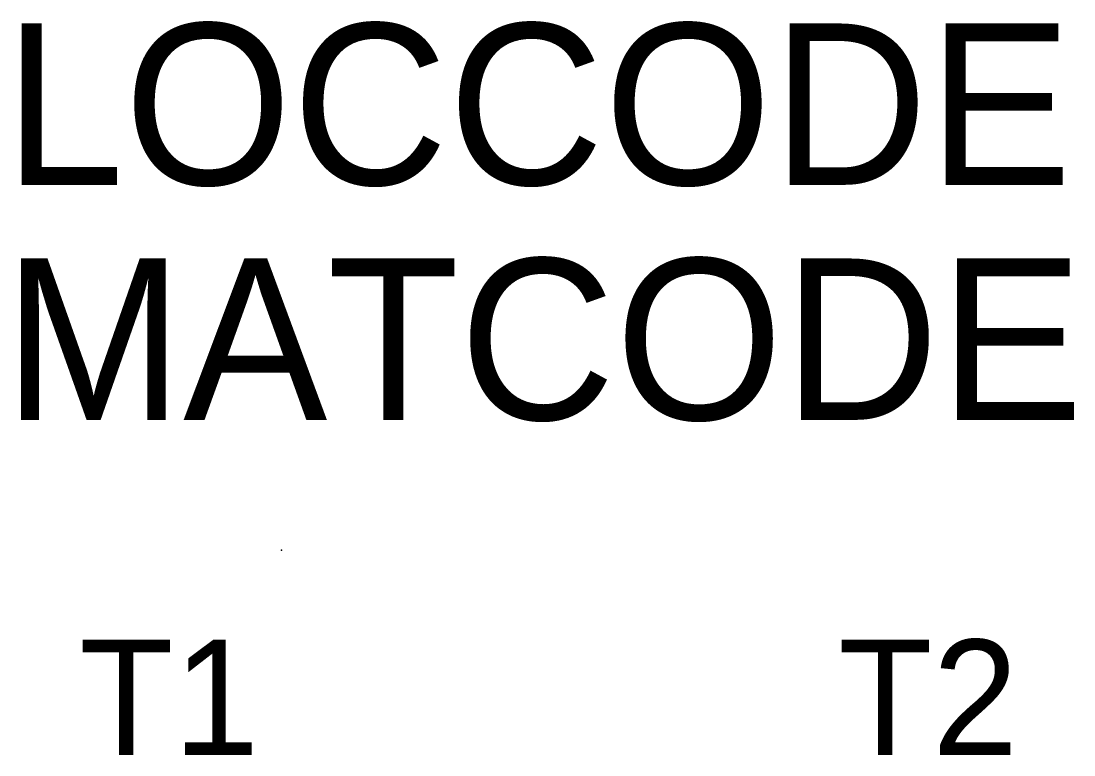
# Model space of a CAD drawing. Extents: x -10.1 to 10.5, y -4 to 10.3.
import ezdxf
from ezdxf.enums import TextEntityAlignment as Align

# ---------------------------------------------------------------- set-up
doc = ezdxf.new("R2010")
doc.units = 0
doc.layers.get('0').update_dxf_attribs({"linetype": 'CONTINUOUS'})
doc.layers.add('C', color=6, linetype='CONTINUOUS')
doc.layers.add('T2', color=1, linetype='CONTINUOUS')

msp = doc.modelspace()

# ---------------------------------------------------------------- linework, layer by layer
at = {"color": 0}
for points in [[(-5, 0, 0, 0, 0), (-2, 0, 0.75, 0, 0), (-1, 0, 0, 0, 0)], [(1, 0, 0, 0.75, 0), (2, 0, 0, 0, 0), (5, 0, 0, 0, 0)]]:
    msp.add_lwpolyline(points, format="xyseb", dxfattribs=at)
at = {"layer": 'C', "color": 0}
msp.add_point((-5, 0), dxfattribs=at)

# ---------------------------------------------------------------- texts
at = {"color": 0, "linetype": 'CONTINUOUS'}
for tag, p in [('LOCCODE', (0, 7.127)), ('MATCODE', (0.104, 2.54))]:
    msp.add_attdef(tag, text='', height=3.15, dxfattribs=at).set_placement(p, align=Align.CENTER)
at = {"layer": 'T2', "color": 0, "linetype": 'CONTINUOUS'}
msp.add_attdef('T1', text='', height=2.25, dxfattribs=at).set_placement((-5.437, -4), align=Align.RIGHT)
msp.add_attdef('T2', (5.855, -4), '', height=2.25, dxfattribs=at)

doc.saveas('drawing.dxf')
